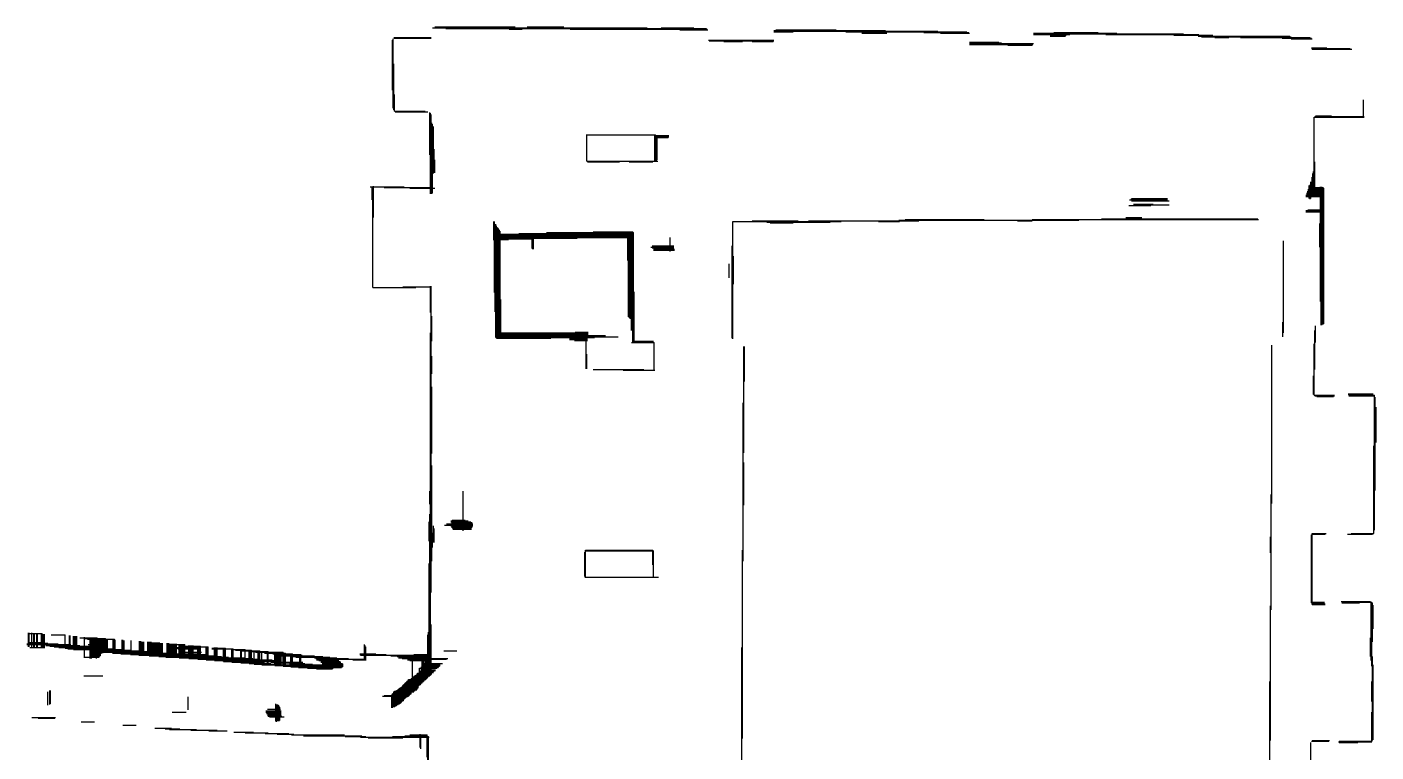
# Model space of a CAD drawing. Extents: x -18.2 to 24.4, y -13.4 to 16.4.
# Drawn here: x 4.99 to 24.41, y 5.94 to 16.37 of the extents above; entities that cross this region are included whole.
import ezdxf

# ---------------------------------------------------------------- set-up
doc = ezdxf.new("R2010")
doc.units = 0
doc.layers.add('1-0_REZ', color=7, linetype='CONTINUOUS')

msp = doc.modelspace()

# ---------------------------------------------------------------- linework, layer by layer
at = {"layer": '1-0_REZ'}
for p, q in [((10.83, 16.36), (13.92, 16.36)), ((10.86, 16.37), (12.02, 16.37)), ((11.02, 16.35), (14.77, 16.35)), ((11.93, 16.34), (12.12, 16.34)), ((12.19, 16.37), (12.72, 16.37)), ((12.81, 16.34), (14.78, 16.34)), ((14.12, 16.36), (14.59, 16.36)), ((14.39, 16.33), (14.79, 16.33)), ((15.74, 16.32), (17.35, 16.32)), ((15.77, 16.33), (16.64, 16.33)), ((10.25, 15.46), (10.25, 16.18)), ((10.26, 15.2), (10.26, 16.2)), ((10.27, 16.22), (10.81, 16.22)), ((10.27, 16.21), (10.81, 16.21)), ((14.8, 16.18), (15.74, 16.18)), ((14.81, 16.17), (15.74, 16.17)), ((15.02, 16.16), (15.29, 16.16)), ((15.43, 16.16), (15.73, 16.16)), ((15.74, 16.31), (18.1, 16.31)), ((15.74, 16.3), (16.02, 16.3)), ((16.78, 16.3), (18.52, 16.3)), ((17.01, 16.28), (17.37, 16.28)), ((17.02, 16.29), (17.33, 16.29)), ((17.9, 16.29), (18.55, 16.29)), ((18.14, 16.28), (18.56, 16.28)), ((18.56, 16.15), (18.98, 16.15)), ((18.56, 16.14), (19.02, 16.14)), ((18.56, 16.13), (19.48, 16.13)), ((18.56, 16.12), (19.47, 16.12)), ((19.48, 16.28), (20.68, 16.28)), ((19.48, 16.27), (21.64, 16.27)), ((19.48, 16.26), (20, 16.26)), ((19.72, 16.25), (19.95, 16.25)), ((19.72, 16.24), (19.94, 16.24)), ((19.77, 16.29), (20.41, 16.29)), ((20.52, 16.26), (21.86, 16.26)), ((21.5, 16.25), (22.06, 16.25)), ((21.85, 16.24), (23.17, 16.24)), ((21.9, 16.23), (23.19, 16.23)), ((22.09, 16.22), (22.29, 16.22)), ((22.46, 16.22), (23.46, 16.22)), ((23.06, 16.21), (23.48, 16.21)), ((23.19, 16.2), (23.49, 16.2)), ((19.11, 16.11), (19.46, 16.11)), ((23.48, 16.07), (23.7, 16.07)), ((23.48, 16.06), (24.04, 16.06)), ((23.49, 16.05), (24.06, 16.05)), ((10.27, 15.18), (10.27, 15.84)), ((10.28, 15.16), (10.28, 15.4)), ((10.28, 15.16), (10.72, 15.16)), ((10.29, 15.15), (10.76, 15.15)), ((24.23, 15.07), (24.23, 15.32)), ((10.79, 14.53), (10.79, 15.14)), ((10.8, 13.97), (10.8, 15.13)), ((10.81, 13.97), (10.81, 15.11)), ((10.82, 13.97), (10.82, 14.99)), ((10.83, 13.98), (10.83, 14.97)), ((23.52, 15.07), (24.24, 15.07)), ((23.52, 14.04), (23.52, 15.07)), ((23.53, 15.08), (24.24, 15.08)), ((23.54, 15.09), (23.77, 15.09)), ((10.84, 14.26), (10.84, 14.94)), ((13.04, 14.82), (14.04, 14.82)), ((13.05, 14.44), (13.05, 14.82)), ((14.03, 14.44), (14.03, 14.82)), ((14.03, 14.81), (14.23, 14.81)), ((14.03, 14.8), (14.23, 14.8)), ((14.03, 14.79), (14.23, 14.79)), ((14.03, 14.78), (14.22, 14.78)), ((14.04, 14.45), (14.04, 14.82)), ((14.05, 14.45), (14.05, 14.81)), ((14.06, 14.46), (14.06, 14.81)), ((10.85, 14.27), (10.85, 14.61)), ((10.86, 14.27), (10.86, 14.46)), ((13.05, 14.44), (14.07, 14.44)), ((13.06, 14.43), (13.52, 14.43)), ((13.66, 14.43), (14, 14.43)), ((23.53, 14.07), (23.53, 14.43)), ((23.49, 13.95), (23.49, 14.21)), ((23.5, 13.99), (23.5, 14.26)), ((23.51, 14.01), (23.51, 14.29)), ((9.93, 14.07), (10.42, 14.07)), ((9.96, 13.88), (9.96, 14.07)), ((9.97, 12.62), (9.97, 14.07)), ((9.98, 13.63), (9.98, 14.08)), ((10.13, 14.06), (10.83, 14.06)), ((10.5, 14.05), (10.86, 14.05)), ((23.42, 14), (23.66, 14)), ((23.42, 13.99), (23.66, 13.99)), ((23.43, 14.03), (23.66, 14.03)), ((23.43, 14.02), (23.66, 14.02)), ((23.43, 14.01), (23.65, 14.01)), ((23.44, 14.06), (23.65, 14.06)), ((23.44, 14.05), (23.66, 14.05)), ((23.44, 14.04), (23.66, 14.04)), ((23.45, 13.9), (23.45, 14.09)), ((23.46, 13.89), (23.46, 14.1)), ((23.47, 13.9), (23.47, 14.14)), ((23.61, 12.42), (23.61, 14.07)), ((23.62, 12.08), (23.62, 14.07)), ((23.63, 12.08), (23.63, 14.07)), ((23.64, 12.09), (23.64, 14.06)), ((23.65, 12.09), (23.65, 14.06)), ((23.66, 12.1), (23.66, 14.05)), ((20.85, 13.8), (21.17, 13.8)), ((20.86, 13.88), (21.41, 13.88)), ((20.88, 13.89), (21.41, 13.89)), ((20.89, 13.9), (21.41, 13.9)), ((20.89, 13.87), (21.43, 13.87)), ((20.92, 13.82), (21.2, 13.82)), ((20.92, 13.81), (21.43, 13.81)), ((23.4, 13.95), (23.66, 13.95)), ((23.4, 13.94), (23.66, 13.94)), ((23.4, 13.93), (23.66, 13.93)), ((23.41, 13.98), (23.66, 13.98)), ((23.41, 13.97), (23.66, 13.97)), ((23.41, 13.96), (23.66, 13.96)), ((17.63, 13.6), (18.77, 13.6)), ((19.46, 13.6), (22.72, 13.6)), ((20.46, 13.61), (22.71, 13.61)), ((20.81, 13.63), (21.04, 13.63)), ((23.4, 13.73), (23.66, 13.73)), ((23.4, 13.72), (23.66, 13.72)), ((23.4, 13.71), (23.66, 13.71)), ((23.43, 13.74), (23.66, 13.74)), ((11.71, 13.3), (11.71, 13.57)), ((11.72, 12.55), (11.72, 13.57)), ((11.73, 12.27), (11.73, 13.53)), ((11.74, 11.9), (11.74, 13.53)), ((11.75, 11.89), (11.75, 13.51)), ((11.76, 11.89), (11.76, 13.49)), ((11.77, 11.89), (11.77, 13.48)), ((11.78, 11.89), (11.78, 13.47)), ((11.79, 11.89), (11.79, 13.45)), ((11.8, 11.89), (11.8, 13.43)), ((12.07, 13.4), (13.71, 13.4)), ((12.26, 13.18), (12.26, 13.4)), ((12.27, 13.17), (12.27, 13.4)), ((12.28, 13.17), (12.28, 13.4)), ((12.47, 13.41), (13.72, 13.41)), ((13.14, 13.42), (13.71, 13.42)), ((13.64, 13.01), (13.64, 13.42)), ((13.65, 12.2), (13.65, 13.42)), ((13.66, 12.19), (13.66, 13.42)), ((13.67, 12.18), (13.67, 13.41)), ((13.68, 12.17), (13.68, 13.42)), ((13.69, 12), (13.69, 13.42)), ((13.7, 12), (13.7, 13.42)), ((13.71, 11.83), (13.71, 13.42)), ((13.72, 11.83), (13.72, 13.41)), ((15.15, 13.57), (16.71, 13.57)), ((15.15, 11.88), (15.15, 13.57)), ((15.43, 13.58), (16.09, 13.58)), ((15.64, 13.56), (16.55, 13.56)), ((15.69, 13.55), (16.02, 13.55)), ((16.24, 13.58), (17.83, 13.58)), ((17.25, 13.57), (17.55, 13.57)), ((17.54, 13.59), (20.13, 13.59)), ((19.25, 13.58), (19.46, 13.58)), ((23.6, 13.2), (23.6, 13.54)), ((11.71, 13.31), (11.92, 13.31)), ((11.72, 13.39), (13.71, 13.39)), ((11.72, 13.38), (13.72, 13.38)), ((11.72, 13.37), (13.72, 13.37)), ((11.72, 13.36), (13.72, 13.36)), ((11.72, 13.35), (13.72, 13.35)), ((11.72, 13.34), (13.72, 13.34)), ((11.72, 13.33), (12.91, 13.33)), ((11.72, 13.32), (12.25, 13.32)), ((13.99, 13.22), (14.3, 13.22)), ((14.25, 13.14), (14.25, 13.34)), ((15.14, 11.89), (15.14, 13.22)), ((23.08, 11.97), (23.08, 13.29)), ((13.97, 13.2), (14.3, 13.2)), ((13.99, 13.19), (14.3, 13.19)), ((14.01, 13.18), (14.3, 13.18)), ((14.01, 13.17), (14.31, 13.17)), ((14.01, 13.16), (14.31, 13.16)), ((15.16, 12.67), (15.16, 13.07)), ((15.1, 12.76), (15.1, 12.96)), ((10.4, 12.63), (10.81, 12.63)), ((10.8, 12.26), (10.8, 12.64)), ((10.81, 8.23), (10.81, 12.64)), ((9.97, 12.62), (10.59, 12.62)), ((11.81, 11.89), (11.81, 12.45)), ((13.73, 11.83), (13.73, 12.56)), ((10.82, 11.85), (10.82, 12.21)), ((23.07, 11.91), (23.07, 12.12)), ((23.54, 11.83), (23.54, 12.07)), ((10.8, 7.65), (10.8, 11.97)), ((11.74, 11.97), (13.07, 11.97)), ((11.74, 11.96), (13.07, 11.96)), ((11.74, 11.95), (13.07, 11.95)), ((11.74, 11.94), (13.07, 11.94)), ((11.74, 11.93), (13.32, 11.93)), ((11.74, 11.9), (13.16, 11.9)), ((11.75, 11.92), (13.32, 11.92)), ((11.75, 11.91), (13.5, 11.91)), ((11.75, 11.89), (12.53, 11.89)), ((12.8, 11.89), (13.06, 11.89)), ((12.8, 11.87), (13.06, 11.87)), ((12.82, 11.88), (13.06, 11.88)), ((12.87, 11.86), (13.06, 11.86)), ((12.88, 11.98), (13.07, 11.98)), ((13.04, 11.45), (13.04, 11.98)), ((13.73, 11.85), (14.01, 11.85)), ((23.53, 11.44), (23.53, 12)), ((13.05, 11.45), (13.05, 11.66)), ((13.69, 11.83), (14.02, 11.83)), ((13.7, 11.84), (14.01, 11.84)), ((14.02, 11.43), (14.02, 11.83)), ((15.31, 10.24), (15.31, 11.77)), ((15.32, 11.27), (15.32, 11.77)), ((22.91, 9.51), (22.91, 11.79)), ((23.52, 11.07), (23.52, 11.81)), ((10.82, 11.38), (10.82, 11.63)), ((13.14, 11.44), (13.87, 11.44)), ((13.57, 11.43), (14.03, 11.43)), ((23.51, 11.08), (23.51, 11.35)), ((10.82, 10.23), (10.82, 11.19)), ((23.52, 11.07), (23.81, 11.07)), ((24.01, 11.09), (24.37, 11.09)), ((24.01, 11.08), (24.37, 11.08)), ((24.02, 11.07), (24.39, 11.07)), ((24.39, 9.13), (24.39, 11.07)), ((15.3, 8.68), (15.3, 10.96)), ((23.53, 11.06), (23.81, 11.06)), ((23.56, 11.05), (23.8, 11.05)), ((24.02, 11.06), (24.39, 11.06)), ((24.4, 9.7), (24.4, 11.04)), ((24.41, 10.39), (24.41, 10.9)), ((24.38, 9.08), (24.38, 10.34)), ((15.31, 9.49), (15.31, 10.1)), ((10.82, 8.68), (10.82, 10.06)), ((10.79, 9.5), (10.79, 9.69)), ((11.27, 9.12), (11.27, 9.69)), ((22.9, 7.98), (22.9, 9.64)), ((10.79, 7.03), (10.79, 9.36)), ((10.78, 8.97), (10.78, 9.25)), ((10.84, 8.95), (10.84, 9.19)), ((10.85, 8.95), (10.85, 9.15)), ((11, 9.2), (11.41, 9.2)), ((11.03, 9.22), (11.41, 9.22)), ((11.09, 9.26), (11.34, 9.26)), ((11.09, 9.25), (11.38, 9.25)), ((11.09, 9.19), (11.41, 9.19)), ((11.1, 9.23), (11.4, 9.23)), ((11.1, 9.21), (11.41, 9.21)), ((11.1, 9.18), (11.4, 9.18)), ((11.1, 9.17), (11.4, 9.17)), ((11.11, 9.27), (11.3, 9.27)), ((11.11, 9.24), (11.4, 9.24)), ((11.11, 9.16), (11.39, 9.16)), ((11.12, 9.15), (11.39, 9.15)), ((11.12, 9.14), (11.39, 9.14)), ((10.83, 8.88), (10.83, 9.09)), ((22.89, 8.8), (22.89, 9.03)), ((23.48, 8.08), (23.48, 9.06)), ((23.49, 9.08), (23.69, 9.08)), ((23.49, 8.06), (23.49, 9.08)), ((23.49, 9.07), (23.68, 9.07)), ((24, 9.07), (24.36, 9.07)), ((24.05, 9.08), (24.38, 9.08)), ((13.02, 8.46), (13.02, 8.81)), ((13.03, 8.84), (14, 8.84)), ((13.03, 8.44), (13.03, 8.84)), ((13.03, 8.83), (14.01, 8.83)), ((14, 8.63), (14, 8.84)), ((14.01, 8.45), (14.01, 8.83)), ((15.29, 6.13), (15.29, 8.84)), ((10.78, 7.03), (10.78, 8.65)), ((13.03, 8.45), (14.08, 8.45)), ((22.89, 6.1), (22.89, 8.04)), ((23.48, 8.09), (23.67, 8.09)), ((23.48, 8.08), (23.67, 8.08)), ((23.49, 8.07), (23.68, 8.07)), ((23.49, 8.06), (23.68, 8.06)), ((23.91, 8.1), (24.33, 8.1)), ((23.92, 8.09), (24.35, 8.09)), ((23.92, 8.08), (24.17, 8.08)), ((24.34, 7.25), (24.34, 8.09)), ((24.35, 7.17), (24.35, 8.09)), ((24.36, 7.52), (24.36, 8.08)), ((24.37, 7.71), (24.37, 8.05)), ((10.81, 7.05), (10.81, 7.77)), ((5.01, 7.45), (5.01, 7.65)), ((5.01, 7.64), (5.21, 7.64)), ((5.02, 7.45), (5.02, 7.65)), ((5.06, 7.44), (5.06, 7.65)), ((5.09, 7.44), (5.09, 7.64)), ((5.1, 7.44), (5.1, 7.64)), ((5.13, 7.44), (5.13, 7.64)), ((5.14, 7.44), (5.14, 7.64)), ((5.2, 7.43), (5.2, 7.63)), ((5.21, 7.43), (5.21, 7.64)), ((5.22, 7.43), (5.22, 7.63)), ((5.23, 7.43), (5.23, 7.63)), ((5.24, 7.43), (5.24, 7.63)), ((5.34, 7.62), (5.54, 7.62)), ((5.54, 7.43), (5.54, 7.62)), ((5.6, 7.42), (5.6, 7.61)), ((5.61, 7.42), (5.61, 7.61)), ((5.66, 7.41), (5.66, 7.6)), ((5.67, 7.41), (5.67, 7.6)), ((5.69, 7.41), (5.69, 7.6)), ((5.7, 7.41), (5.7, 7.6)), ((5.71, 7.41), (5.71, 7.6)), ((5.75, 7.58), (6, 7.58)), ((5.82, 7.3), (5.82, 7.59)), ((5.95, 7.29), (5.95, 7.58)), ((5.96, 7.29), (5.96, 7.58)), ((5.97, 7.29), (5.97, 7.58)), ((5.98, 7.29), (5.98, 7.58)), ((5.99, 7.28), (5.99, 7.58)), ((6, 7.29), (6, 7.58)), ((10.76, 7.01), (10.76, 7.62)), ((10.77, 7.02), (10.77, 7.66)), ((24.33, 7.31), (24.33, 7.58)), ((4.99, 7.49), (5.44, 7.49)), ((4.99, 7.48), (5.62, 7.48)), ((5, 7.51), (5.2, 7.51)), ((5.03, 7.44), (5.22, 7.44)), ((5.07, 7.5), (5.29, 7.5)), ((5.26, 7.47), (5.75, 7.47)), ((5.32, 7.46), (6.08, 7.46)), ((5.38, 7.45), (6.1, 7.45)), ((5.45, 7.44), (6.11, 7.44)), ((5.54, 7.43), (6.15, 7.43)), ((5.58, 7.42), (6.26, 7.42)), ((5.66, 7.41), (6.39, 7.41)), ((5.82, 7.57), (6.12, 7.57)), ((5.86, 7.56), (6.25, 7.56)), ((5.87, 7.48), (6.06, 7.48)), ((5.9, 7.28), (5.9, 7.57)), ((5.91, 7.28), (5.91, 7.57)), ((5.92, 7.28), (5.92, 7.57)), ((5.93, 7.29), (5.93, 7.57)), ((5.94, 7.29), (5.94, 7.57)), ((5.94, 7.4), (6.49, 7.4)), ((6.01, 7.29), (6.01, 7.57)), ((6.02, 7.3), (6.02, 7.57)), ((6.02, 7.39), (6.67, 7.39)), ((6.02, 7.38), (6.83, 7.38)), ((6.03, 7.3), (6.03, 7.57)), ((6.04, 7.31), (6.04, 7.57)), ((6.05, 7.32), (6.05, 7.57)), ((6.06, 7.35), (6.06, 7.57)), ((6.07, 7.36), (6.07, 7.57)), ((6.08, 7.36), (6.08, 7.57)), ((6.09, 7.37), (6.09, 7.57)), ((6.1, 7.38), (6.1, 7.57)), ((6.11, 7.38), (6.11, 7.57)), ((6.12, 7.38), (6.12, 7.57)), ((6.14, 7.37), (6.14, 7.56)), ((6.15, 7.37), (6.15, 7.56)), ((6.23, 7.36), (6.23, 7.56)), ((6.24, 7.36), (6.24, 7.56)), ((6.25, 7.36), (6.25, 7.56)), ((6.26, 7.36), (6.26, 7.55)), ((6.36, 7.35), (6.36, 7.55)), ((6.37, 7.35), (6.37, 7.55)), ((6.38, 7.35), (6.38, 7.54)), ((6.39, 7.35), (6.39, 7.54)), ((6.49, 7.34), (6.49, 7.54)), ((6.61, 7.33), (6.61, 7.53)), ((6.62, 7.33), (6.62, 7.53)), ((6.63, 7.33), (6.63, 7.53)), ((6.64, 7.33), (6.64, 7.52)), ((6.65, 7.33), (6.65, 7.52)), ((6.66, 7.33), (6.66, 7.52)), ((6.67, 7.33), (6.67, 7.52)), ((6.73, 7.33), (6.73, 7.52)), ((6.74, 7.33), (6.74, 7.52)), ((6.75, 7.32), (6.75, 7.52)), ((6.76, 7.32), (6.76, 7.52)), ((6.77, 7.32), (6.77, 7.52)), ((6.78, 7.32), (6.78, 7.52)), ((6.79, 7.32), (6.79, 7.51)), ((6.8, 7.32), (6.8, 7.51)), ((6.81, 7.32), (6.81, 7.51)), ((6.82, 7.32), (6.82, 7.51)), ((6.83, 7.32), (6.83, 7.51)), ((6.85, 7.32), (6.85, 7.51)), ((6.86, 7.32), (6.86, 7.51)), ((6.87, 7.32), (6.87, 7.51)), ((6.88, 7.32), (6.88, 7.51)), ((6.89, 7.31), (6.89, 7.51)), ((6.9, 7.31), (6.9, 7.51)), ((6.91, 7.31), (6.91, 7.5)), ((6.92, 7.31), (6.92, 7.5)), ((6.93, 7.31), (6.93, 7.5)), ((6.94, 7.31), (6.94, 7.5)), ((7.01, 7.31), (7.01, 7.5)), ((7.02, 7.31), (7.02, 7.5)), ((7.03, 7.3), (7.03, 7.5)), ((7.03, 7.48), (7.26, 7.48)), ((7.04, 7.3), (7.04, 7.49)), ((7.05, 7.3), (7.05, 7.49)), ((7.06, 7.3), (7.06, 7.49)), ((7.07, 7.3), (7.07, 7.49)), ((7.08, 7.3), (7.08, 7.49)), ((7.09, 7.3), (7.09, 7.49)), ((7.1, 7.3), (7.1, 7.49)), ((7.11, 7.3), (7.11, 7.49)), ((7.12, 7.3), (7.12, 7.49)), ((7.12, 7.44), (7.45, 7.44)), ((7.13, 7.3), (7.13, 7.49)), ((7.14, 7.3), (7.14, 7.49)), ((7.15, 7.43), (7.47, 7.43)), ((7.16, 7.42), (7.44, 7.42)), ((7.18, 7.29), (7.18, 7.48)), ((7.19, 7.29), (7.19, 7.48)), ((7.2, 7.29), (7.2, 7.48)), ((7.21, 7.29), (7.21, 7.48)), ((7.22, 7.29), (7.22, 7.48)), ((7.23, 7.29), (7.23, 7.48)), ((7.24, 7.29), (7.24, 7.48)), ((7.25, 7.29), (7.25, 7.48)), ((7.26, 7.29), (7.26, 7.48)), ((7.26, 7.46), (7.49, 7.46)), ((7.27, 7.45), (7.6, 7.45)), ((7.32, 7.28), (7.32, 7.47)), ((7.33, 7.28), (7.33, 7.47)), ((7.34, 7.28), (7.34, 7.47)), ((7.35, 7.28), (7.35, 7.47)), ((7.36, 7.28), (7.36, 7.47)), ((7.37, 7.28), (7.37, 7.47)), ((7.38, 7.28), (7.38, 7.47)), ((7.45, 7.27), (7.45, 7.46)), ((7.46, 7.27), (7.46, 7.46)), ((7.47, 7.27), (7.47, 7.46)), ((7.49, 7.27), (7.49, 7.46)), ((7.57, 7.26), (7.57, 7.45)), ((7.58, 7.26), (7.58, 7.45)), ((7.59, 7.26), (7.59, 7.45)), ((7.6, 7.26), (7.6, 7.45)), ((7.65, 7.43), (7.85, 7.43)), ((7.65, 7.42), (7.96, 7.42)), ((7.69, 7.25), (7.69, 7.44)), ((7.7, 7.25), (7.7, 7.44)), ((7.71, 7.25), (7.71, 7.44)), ((7.72, 7.25), (7.72, 7.44)), ((7.73, 7.25), (7.73, 7.44)), ((7.82, 7.24), (7.82, 7.43)), ((7.83, 7.24), (7.83, 7.43)), ((7.84, 7.24), (7.84, 7.43)), ((7.85, 7.24), (7.85, 7.43)), ((7.94, 7.23), (7.94, 7.42)), ((7.94, 7.41), (8.13, 7.41)), ((7.96, 7.23), (7.96, 7.42)), ((7.99, 7.4), (8.22, 7.4)), ((8.07, 7.22), (8.07, 7.41)), ((8.08, 7.22), (8.08, 7.41)), ((8.09, 7.39), (8.34, 7.39)), ((8.13, 7.22), (8.13, 7.41)), ((8.19, 7.21), (8.19, 7.4)), ((8.2, 7.21), (8.2, 7.4)), ((8.21, 7.21), (8.21, 7.4)), ((8.22, 7.21), (8.22, 7.4)), ((8.23, 7.38), (8.46, 7.38)), ((8.26, 7.2), (8.26, 7.39)), ((8.32, 7.2), (8.32, 7.39)), ((8.33, 7.2), (8.33, 7.39)), ((8.34, 7.2), (8.34, 7.39)), ((8.37, 7.19), (8.37, 7.38)), ((8.45, 7.19), (8.45, 7.38)), ((8.46, 7.19), (8.46, 7.38)), ((9.85, 7.25), (9.85, 7.48)), ((9.86, 7.25), (9.86, 7.47)), ((9.87, 7.25), (9.87, 7.45)), ((10.8, 7.04), (10.8, 7.5)), ((10.99, 7.39), (11.18, 7.39)), ((15.28, 5.36), (15.28, 7.44)), ((5.81, 7.3), (6.03, 7.3)), ((5.9, 7.37), (6.94, 7.37)), ((6.22, 7.36), (7.09, 7.36)), ((6.34, 7.35), (7.44, 7.35)), ((6.48, 7.34), (7.58, 7.34)), ((6.6, 7.33), (7.51, 7.33)), ((6.75, 7.32), (7.72, 7.32)), ((6.89, 7.31), (7.79, 7.31)), ((6.99, 7.3), (7.89, 7.3)), ((7.18, 7.29), (8.12, 7.29)), ((7.27, 7.37), (7.5, 7.37)), ((7.32, 7.28), (8.24, 7.28)), ((7.45, 7.27), (8.33, 7.27)), ((7.57, 7.26), (8.52, 7.26)), ((7.69, 7.25), (8.58, 7.25)), ((7.82, 7.24), (8.65, 7.24)), ((7.94, 7.23), (8.31, 7.23)), ((8.07, 7.22), (8.41, 7.22)), ((8.19, 7.21), (8.5, 7.21)), ((8.26, 7.2), (8.61, 7.2)), ((8.28, 7.37), (8.68, 7.37)), ((8.37, 7.19), (9.54, 7.19)), ((8.41, 7.36), (8.71, 7.36)), ((8.5, 7.23), (8.96, 7.23)), ((8.53, 7.35), (8.81, 7.35)), ((8.56, 7.18), (8.56, 7.37)), ((8.57, 7.18), (8.57, 7.37)), ((8.58, 7.18), (8.58, 7.37)), ((8.58, 7.34), (8.93, 7.34)), ((8.59, 7.18), (8.59, 7.37)), ((8.6, 7.18), (8.6, 7.37)), ((8.61, 7.18), (8.61, 7.37)), ((8.62, 7.18), (8.62, 7.37)), ((8.63, 7.18), (8.63, 7.37)), ((8.63, 7.32), (9.13, 7.32)), ((8.63, 7.22), (8.95, 7.22)), ((8.64, 7.33), (8.95, 7.33)), ((8.65, 7.18), (8.65, 7.37)), ((8.68, 7.17), (8.68, 7.37)), ((8.69, 7.17), (8.69, 7.36)), ((8.7, 7.17), (8.7, 7.36)), ((8.71, 7.17), (8.71, 7.36)), ((8.77, 7.21), (8.99, 7.21)), ((8.79, 7.16), (8.79, 7.35)), ((8.8, 7.16), (8.8, 7.35)), ((8.8, 7.31), (9.25, 7.31)), ((8.81, 7.16), (8.81, 7.35)), ((8.86, 7.3), (9.35, 7.3)), ((8.87, 7.2), (9.1, 7.2)), ((8.92, 7.15), (8.92, 7.34)), ((8.93, 7.15), (8.93, 7.34)), ((9.13, 7.29), (9.45, 7.29)), ((9.15, 7.28), (9.62, 7.28)), ((9.16, 7.27), (9.87, 7.27)), ((9.16, 7.26), (9.47, 7.26)), ((9.19, 7.25), (9.48, 7.25)), ((9.22, 7.24), (9.5, 7.24)), ((9.22, 7.23), (9.51, 7.23)), ((9.24, 7.21), (9.53, 7.21)), ((9.25, 7.2), (9.54, 7.2)), ((9.68, 7.26), (9.87, 7.26)), ((9.78, 7.35), (10.01, 7.35)), ((9.78, 7.34), (10.16, 7.34)), ((9.79, 7.33), (10.8, 7.33)), ((10.23, 7.32), (10.81, 7.32)), ((10.32, 7.31), (10.79, 7.31)), ((10.34, 7.3), (10.81, 7.3)), ((10.34, 7.29), (10.78, 7.29)), ((10.39, 7.28), (11.05, 7.28)), ((10.47, 7.26), (10.74, 7.26)), ((10.5, 7.25), (10.74, 7.25)), ((10.54, 6.8), (10.54, 7.32)), ((10.56, 7.34), (10.81, 7.34)), ((10.68, 6.93), (10.68, 7.33)), ((10.69, 6.95), (10.69, 7.33)), ((10.69, 7.21), (10.97, 7.21)), ((10.69, 7.19), (10.94, 7.19)), ((10.7, 6.95), (10.7, 7.34)), ((10.72, 6.98), (10.72, 7.33)), ((10.73, 6.98), (10.73, 7.33)), ((10.74, 6.99), (10.74, 7.33)), ((10.74, 7.27), (11.03, 7.27)), ((10.75, 7), (10.75, 7.33)), ((24.36, 6.1), (24.36, 7.31)), ((24.37, 6.11), (24.37, 7.19)), ((5.81, 7.03), (6.08, 7.03)), ((8.56, 7.18), (9.54, 7.18)), ((8.68, 7.17), (9.54, 7.17)), ((8.79, 7.16), (9.53, 7.16)), ((8.9, 7.15), (9.52, 7.15)), ((9.03, 7.14), (9.4, 7.14)), ((9.16, 7.13), (9.39, 7.13)), ((10.53, 7), (10.75, 7)), ((10.53, 6.79), (10.53, 7)), ((10.55, 7.01), (10.76, 7.01)), ((10.55, 6.8), (10.55, 7.01)), ((10.56, 7.02), (10.77, 7.02)), ((10.56, 6.8), (10.56, 7.02)), ((10.57, 7.03), (10.79, 7.03)), ((10.57, 6.82), (10.57, 7.03)), ((10.58, 6.82), (10.58, 7.03)), ((10.59, 7.04), (10.8, 7.04)), ((10.59, 6.83), (10.59, 7.04)), ((10.6, 7.05), (10.81, 7.05)), ((10.6, 6.83), (10.6, 7.05)), ((10.61, 7.07), (10.82, 7.07)), ((10.61, 6.85), (10.61, 7.07)), ((10.61, 7.06), (10.82, 7.06)), ((10.62, 6.86), (10.62, 7.07)), ((10.64, 7.14), (10.89, 7.14)), ((10.64, 6.9), (10.64, 7.14)), ((10.64, 7.08), (10.84, 7.08)), ((10.65, 7.1), (10.85, 7.1)), ((10.65, 6.9), (10.65, 7.1)), ((10.65, 7.09), (10.84, 7.09)), ((10.66, 6.91), (10.66, 7.1)), ((10.67, 7.16), (10.92, 7.16)), ((10.67, 6.93), (10.67, 7.16)), ((10.67, 7.11), (10.87, 7.11)), ((10.68, 7.18), (10.94, 7.18)), ((10.68, 7.17), (10.93, 7.17)), ((10.68, 7.12), (10.87, 7.12)), ((10.71, 7.15), (10.91, 7.15)), ((10.71, 6.96), (10.71, 7.15)), ((5.29, 6.61), (5.29, 6.8)), ((5.32, 6.62), (5.32, 6.82)), ((5.33, 6.63), (5.33, 6.82)), ((10.27, 6.8), (10.56, 6.8)), ((10.27, 6.58), (10.27, 6.8)), ((10.28, 6.81), (10.56, 6.81)), ((10.28, 6.58), (10.28, 6.81)), ((10.29, 6.59), (10.29, 6.8)), ((10.3, 6.59), (10.3, 6.81)), ((10.31, 6.82), (10.58, 6.82)), ((10.31, 6.6), (10.31, 6.82)), ((10.32, 6.61), (10.32, 6.82)), ((10.33, 6.83), (10.6, 6.83)), ((10.33, 6.61), (10.33, 6.83)), ((10.34, 6.84), (10.6, 6.84)), ((10.34, 6.62), (10.34, 6.84)), ((10.35, 6.85), (10.61, 6.85)), ((10.35, 6.62), (10.35, 6.85)), ((10.36, 6.86), (10.62, 6.86)), ((10.36, 6.63), (10.36, 6.86)), ((10.37, 6.64), (10.37, 6.86)), ((10.38, 6.87), (10.61, 6.87)), ((10.38, 6.65), (10.38, 6.87)), ((10.39, 6.88), (10.62, 6.88)), ((10.39, 6.66), (10.39, 6.88)), ((10.4, 6.89), (10.63, 6.89)), ((10.4, 6.66), (10.4, 6.89)), ((10.41, 6.9), (10.65, 6.9)), ((10.41, 6.67), (10.41, 6.9)), ((10.42, 6.91), (10.66, 6.91)), ((10.42, 6.69), (10.42, 6.91)), ((10.43, 6.92), (10.66, 6.92)), ((10.43, 6.7), (10.43, 6.92)), ((10.44, 6.93), (10.68, 6.93)), ((10.44, 6.71), (10.44, 6.93)), ((10.45, 6.94), (10.68, 6.94)), ((10.45, 6.72), (10.45, 6.94)), ((10.46, 6.95), (10.7, 6.95)), ((10.46, 6.72), (10.46, 6.95)), ((10.47, 6.96), (10.71, 6.96)), ((10.47, 6.73), (10.47, 6.96)), ((10.48, 6.98), (10.73, 6.98)), ((10.48, 6.74), (10.48, 6.98)), ((10.48, 6.97), (10.71, 6.97)), ((10.49, 6.75), (10.49, 6.98)), ((10.5, 6.76), (10.5, 6.98)), ((10.51, 6.77), (10.51, 6.98)), ((10.52, 6.99), (10.74, 6.99)), ((10.52, 6.77), (10.52, 6.99)), ((22.88, 5.12), (22.88, 6.95)), ((24.35, 6.66), (24.35, 6.95)), ((7.31, 6.54), (7.31, 6.73)), ((8.57, 6.38), (8.57, 6.63)), ((8.58, 6.37), (8.58, 6.62)), ((8.59, 6.38), (8.59, 6.62)), ((8.6, 6.38), (8.6, 6.62)), ((8.61, 6.38), (8.61, 6.61)), ((10.11, 6.74), (10.48, 6.74)), ((10.13, 6.75), (10.49, 6.75)), ((10.24, 6.76), (10.5, 6.76)), ((10.24, 6.57), (10.24, 6.76)), ((10.25, 6.77), (10.52, 6.77)), ((10.25, 6.57), (10.25, 6.77)), ((10.26, 6.58), (10.26, 6.78)), ((5.06, 6.43), (5.4, 6.43)), ((5.15, 6.42), (5.39, 6.42)), ((7.08, 6.51), (7.28, 6.51)), ((8.43, 6.53), (8.65, 6.53)), ((8.43, 6.51), (8.65, 6.51)), ((8.44, 6.49), (8.65, 6.49)), ((8.45, 6.55), (8.64, 6.55)), ((8.45, 6.5), (8.65, 6.5)), ((8.45, 6.48), (8.65, 6.48)), ((8.45, 6.46), (8.65, 6.46)), ((8.46, 6.52), (8.65, 6.52)), ((8.46, 6.47), (8.65, 6.47)), ((8.46, 6.45), (8.66, 6.45)), ((8.48, 6.44), (8.69, 6.44)), ((8.62, 6.38), (8.62, 6.6)), ((8.63, 6.39), (8.63, 6.58)), ((24.35, 6.08), (24.35, 6.51)), ((5.77, 6.37), (5.96, 6.37)), ((6.37, 6.32), (6.56, 6.32)), ((6.83, 6.28), (7.07, 6.28)), ((6.98, 6.27), (7.19, 6.27)), ((7.04, 6.26), (7.43, 6.26)), ((7.35, 6.25), (7.73, 6.25)), ((7.61, 6.24), (7.87, 6.24)), ((7.97, 6.22), (8.25, 6.22)), ((8.13, 6.21), (8.46, 6.21)), ((8.42, 6.2), (8.76, 6.2)), ((8.59, 6.19), (8.83, 6.19)), ((8.8, 6.18), (9.56, 6.18)), ((8.97, 6.17), (9.81, 6.17)), ((9.57, 6.16), (9.87, 6.16)), ((9.79, 6.15), (10.78, 6.15)), ((9.9, 6.14), (10.4, 6.14)), ((10.25, 6.16), (10.77, 6.16)), ((10.43, 6.17), (10.75, 6.17)), ((10.5, 6.18), (10.75, 6.18)), ((10.65, 6), (10.65, 6.19)), ((10.66, 5.98), (10.66, 6.17)), ((10.75, 5.86), (10.75, 6.18)), ((10.76, 5.7), (10.76, 6.16)), ((10.77, 3.11), (10.77, 6.16)), ((23.47, 5.09), (23.47, 6.07)), ((23.48, 6.09), (23.73, 6.09)), ((23.49, 6.1), (23.74, 6.1)), ((23.87, 6.08), (24.35, 6.08)), ((23.88, 6.09), (24.35, 6.09)), ((23.88, 6.07), (24.15, 6.07))]:
    msp.add_line(p, q, dxfattribs=at)

doc.saveas('drawing.dxf')
